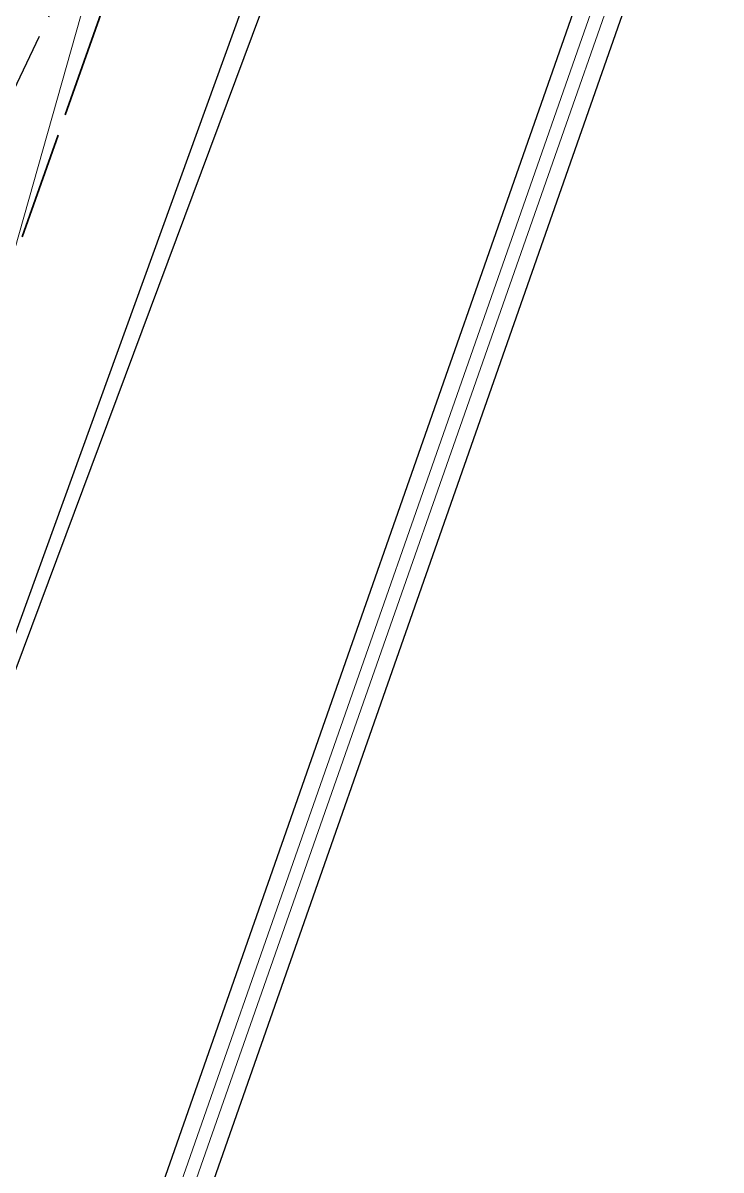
# Model space of a CAD drawing. Header units: metres. Extents: x 105014 to 106600, y 111320 to 118425.
# Drawn here: x 105905.5 to 105913.72, y 114669.14 to 114682.65 of the extents above; entities that cross this region are included whole.
import ezdxf

# ---------------------------------------------------------------- set-up
doc = ezdxf.new("R2010")
doc.units = ezdxf.units.M
doc.linetypes.add('DASHED', pattern=[1.524, 1.27, -0.254])
for name, color, linetype, lineweight in [('10-PAV-CALZADA-BRT', 12, 'CONTINUOUS', 30), ('10-PAV-CALZADA-MIXTA', 8, 'CONTINUOUS', 30), ('10-PAV-SARDINEL', 252, 'CONTINUOUS', 13), ('20-EP-ZONA-DURA', 253, 'CONTINUOUS', 13), ('30-RED-VANTI-PROY', 2, 'DASHED', 25), ('35-RH-ACUE-MENOR-EXIST', 151, 'CONTINUOUS', 13), ('35-RH-PLUV-COLECTOR', 96, 'CONTINUOUS', 30), ('36-RH-SAN-COLECTOR-PROY', 6, 'DASHED', 35)]:
    doc.layers.add(name, color=color, linetype=linetype, lineweight=lineweight)

msp = doc.modelspace()

# ---------------------------------------------------------------- linework, layer by layer
at = {"layer": '10-PAV-CALZADA-BRT'}
msp.add_lwpolyline([(105876.3305, 114579.3931), (105918.2699, 114699.0371), (105918.6965, 114700.2547), (105919.1227, 114701.4713), (105919.5473, 114702.6873), (105919.9697, 114703.9003), (105920.3907, 114705.1145), (105920.8093, 114706.3283), (105921.2251, 114707.5417), (105921.6377, 114708.7551), (105922.0467, 114709.9685), (105922.4517, 114711.1819), (105922.8523, 114712.3955), (105923.2479, 114713.6097), (105923.6385, 114714.8241), (105924.0235, 114716.0391), (105924.4023, 114717.2549), (105924.7747, 114718.4715)], dxfattribs=at)
at = {"layer": '10-PAV-CALZADA-MIXTA'}
msp.add_lwpolyline([(105923.6973, 114719.2225), (105923.1865, 114717.3557), (105922.6633, 114715.4923), (105922.1285, 114713.6321), (105921.5825, 114711.7753), (105921.0259, 114709.9215), (105920.4595, 114708.0709), (105919.8839, 114706.2229), (105919.2997, 114704.3777), (105918.7073, 114702.5351), (105918.1077, 114700.6949), (105917.5015, 114698.8567), (105916.8889, 114697.0207), (105916.2711, 114695.1865), (105915.6481, 114693.3541), (105915.0211, 114691.5229), (105914.3903, 114689.6931), (105913.7565, 114687.8643), (105913.1203, 114686.0365), (105912.4823, 114684.2091), (105911.8429, 114682.3823), (105911.2031, 114680.5557), (105876.2351, 114580.7535)], dxfattribs=at)
at = {"layer": '10-PAV-SARDINEL'}
for points in [[(105876.2351, 114580.7535), (105911.2031, 114680.5557), (105911.8429, 114682.3823), (105912.4823, 114684.2091), (105913.1203, 114686.0365), (105913.7565, 114687.8643), (105914.3903, 114689.6931), (105915.0211, 114691.5229), (105915.6481, 114693.3541), (105916.2711, 114695.1865), (105916.8889, 114697.0207), (105917.5015, 114698.8567), (105918.1077, 114700.6949), (105918.7073, 114702.5351), (105919.2997, 114704.3777), (105919.8839, 114706.2229), (105920.4595, 114708.0709), (105921.0259, 114709.9215), (105921.5825, 114711.7753), (105922.1285, 114713.6321), (105922.6633, 114715.4923), (105923.1865, 114717.3557), (105923.6973, 114719.2225)], [(105923.8904, 114719.1704), (105923.3793, 114717.3023), (105922.8557, 114715.4376), (105922.3206, 114713.5763), (105921.7743, 114711.7184), (105921.2173, 114709.8635), (105920.6506, 114708.0119), (105920.0748, 114706.163), (105919.4903, 114704.3169), (105918.8976, 114702.4735), (105918.2978, 114700.6326), (105917.6913, 114698.7938), (105917.0785, 114696.9572), (105916.4606, 114695.1224), (105915.8374, 114693.2895), (105915.2103, 114691.4579), (105914.5794, 114689.6278), (105913.9455, 114687.7987), (105913.3092, 114685.9707), (105912.6711, 114684.1431), (105912.0317, 114682.3162), (105911.3919, 114680.4896), (105876.4239, 114580.6874)], [(105876.1418, 114579.4593), (105918.0812, 114699.1033), (105918.5077, 114700.3208), (105918.9339, 114701.5373), (105919.3585, 114702.7532), (105919.7808, 114703.966), (105920.2017, 114705.1799), (105920.6202, 114706.3933), (105921.0358, 114707.6063), (105921.4483, 114708.8193), (105921.8571, 114710.0321), (105922.2618, 114711.2447), (105922.6623, 114712.4579), (105923.0576, 114713.6713), (105923.448, 114714.8849), (105923.8327, 114716.0991), (105924.2113, 114717.3139), (105924.5834, 114718.5296)], [(105924.7747, 114718.4715), (105924.4023, 114717.2549), (105924.0235, 114716.0391), (105923.6385, 114714.8241), (105923.2479, 114713.6097), (105922.8523, 114712.3955), (105922.4517, 114711.1819), (105922.0467, 114709.9685), (105921.6377, 114708.7551), (105921.2251, 114707.5417), (105920.8093, 114706.3283), (105920.3907, 114705.1145), (105919.9697, 114703.9003), (105919.5473, 114702.6873), (105919.1227, 114701.4713), (105918.6965, 114700.2547), (105918.2699, 114699.0371), (105876.3305, 114579.3931)]]:
    msp.add_lwpolyline(points, dxfattribs=at)
at = {"layer": '20-EP-ZONA-DURA'}
msp.add_lwpolyline([(105876.4239, 114580.6874), (105911.3919, 114680.4896), (105912.0317, 114682.3162), (105912.6711, 114684.1431), (105913.3092, 114685.9707), (105913.9455, 114687.7987), (105914.5794, 114689.6278), (105915.2103, 114691.4579), (105915.8374, 114693.2895), (105916.4606, 114695.1224), (105917.0785, 114696.9572), (105917.6913, 114698.7938), (105918.276, 114700.5664), (105918.4181, 114700.5181), (105918.5601, 114700.4698), (105918.5077, 114700.3208), (105918.0812, 114699.1033), (105876.1418, 114579.4593)], dxfattribs=at)
at = {"layer": '30-RED-VANTI-PROY'}
msp.add_lwpolyline([(105879.1825, 114606.9824), (105879.5205, 114608.3011), (105888.1353, 114632.8463), (105890.0171, 114637.5905), (105890.7831, 114639.6375), (105894.0895, 114650.4197), (105897.1189, 114658.5953), (105898.2421, 114661.6289), (105899.1395, 114663.4719), (105900.1601, 114666.2085), (105901.2373, 114670.1757), (105905.1463, 114681.3453), (105906.1791, 114683.4917), (105906.9809, 114685.8009), (105908.0713, 114689.8605), (105910.0305, 114695.4263), (105911.5605, 114699.9915), (105912.7591, 114702.9497), (105913.8771, 114706.0869), (105915.0679, 114710.9519), (105918.0227, 114721.2339), (105920.9817, 114732.5925), (105921.5867, 114736.5505), (105921.8375, 114738.9008)], dxfattribs=at)
at = {"layer": '35-RH-ACUE-MENOR-EXIST'}
msp.add_lwpolyline([(105916.47, 114740.97), (105915.05, 114720.04), (105909.59, 114694.78), (105904.95, 114678.39), (105895.68, 114655.05)], dxfattribs=at)
at = {"layer": '35-RH-PLUV-COLECTOR'}
for points in [[(105913.326, 114697.2996), (105900, 114660.527)], [(105910.6003, 114688.9404), (105900, 114660.527)]]:
    msp.add_lwpolyline(points, dxfattribs=at)
at = {"layer": '36-RH-SAN-COLECTOR-PROY'}
msp.add_lwpolyline([(105909.9728, 114692.8224), (105894.1315, 114647.9218)], dxfattribs=at)

doc.saveas('drawing.dxf')
